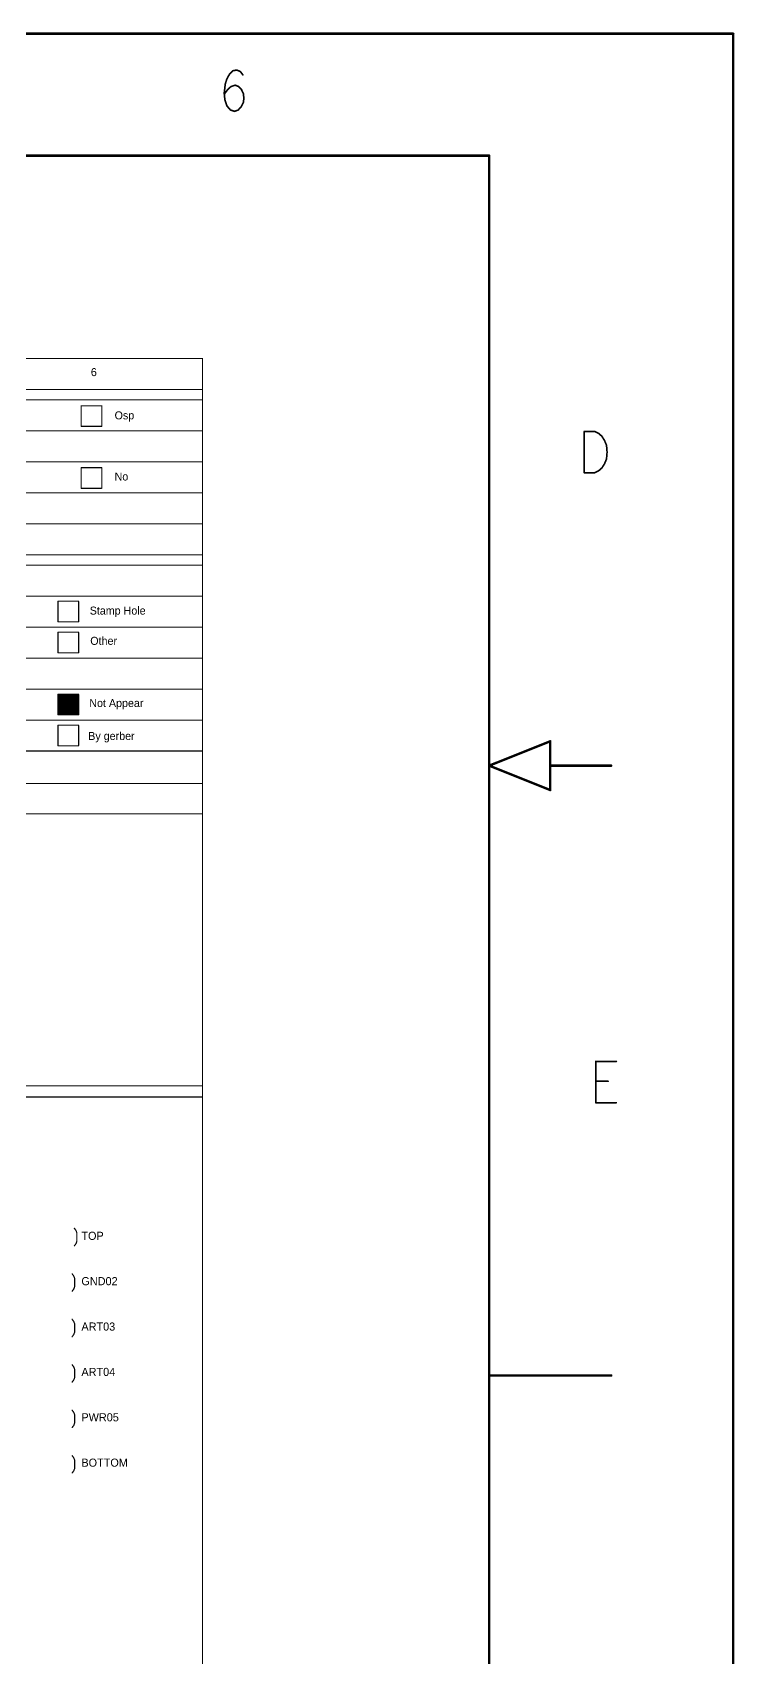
# Model space of a CAD drawing. Extents: x -2963 to -2452, y -1056 to -650.
# Drawn here: x -2538.7 to -2452.4, y -850 to -650.2 of the extents above; entities that cross this region are included whole.
import ezdxf

# ---------------------------------------------------------------- set-up
doc = ezdxf.new("R2010")
doc.units = 0
doc.header["$MEASUREMENT"] = 0
doc.layers.add('DRILLDRAWING', color=1, linetype='CONTINUOUS')

msp = doc.modelspace()

# ---------------------------------------------------------------- linework, layer by layer
at = {"layer": 'DRILLDRAWING'}
for points, const_width in [([(-2962.51, -650.34), (-2452.52, -650.34)], 0.3), ([(-2452.51, -1055.36), (-2452.51, -650.37)], 0.3), ([(-2514.76, -655.91), (-2514.44, -655.32)], 0.203), ([(-2514.44, -655.32), (-2514, -654.89)], 0.203), ([(-2514, -654.89), (-2513.55, -654.81)], 0.203), ([(-2513.55, -654.81), (-2513.11, -654.98)], 0.203), ([(-2513.11, -654.98), (-2512.79, -655.4)], 0.203), ([(-2515.08, -657.6), (-2514.95, -656.5)], 0.203), ([(-2515.08, -657.77), (-2514.63, -657.18)], 0.203), ([(-2515.08, -657.6), (-2515.01, -658.45)], 0.203), ([(-2514.95, -656.5), (-2514.76, -655.91)], 0.203), ([(-2514.63, -657.18), (-2514.25, -656.84)], 0.203), ([(-2514.25, -656.84), (-2513.74, -656.67)], 0.203), ([(-2513.74, -656.67), (-2513.3, -656.84)], 0.203), ([(-2513.3, -656.84), (-2512.98, -657.18)], 0.203), ([(-2512.98, -657.18), (-2512.73, -657.69)], 0.203), ([(-2515.01, -658.45), (-2514.76, -659.21)], 0.203), ([(-2514.76, -659.21), (-2514.32, -659.72)], 0.203), ([(-2513.36, -659.72), (-2512.98, -659.3)], 0.203), ([(-2512.98, -659.3), (-2512.73, -658.79)], 0.203), ([(-2512.73, -657.69), (-2512.67, -658.28)], 0.203), ([(-2512.73, -658.79), (-2512.67, -658.28)], 0.203), ([(-2514.32, -659.72), (-2513.81, -659.89)], 0.203), ([(-2513.81, -659.89), (-2513.36, -659.72)], 0.203), ([(-2932.51, -665.34), (-2482.51, -665.34)], 0.3), ([(-2482.51, -1040.36), (-2482.51, -665.34)], 0.3), ([(-2625.69, -690.29), (-2517.74, -690.29)], 0.13), ([(-2517.74, -738.56), (-2517.74, -690.29)], 0.13), ([(-2625.69, -694.1), (-2517.74, -694.1)], 0.13), ([(-2625.69, -695.37), (-2517.74, -695.37)], 0.13), ([(-2532.68, -696.09), (-2530.14, -696.09)], 0.13), ([(-2532.68, -698.63), (-2532.68, -696.09)], 0.13), ([(-2530.14, -698.63), (-2530.14, -696.09)], 0.13), ([(-2604.1, -699.18), (-2517.74, -699.18)], 0.13), ([(-2532.68, -698.63), (-2530.14, -698.63)], 0.13), ([(-2470.82, -704.34), (-2470.82, -699.26)], 0.203), ([(-2470.82, -699.26), (-2469.55, -699.26)], 0.203), ([(-2469.55, -699.26), (-2469.04, -699.51)], 0.203), ([(-2469.04, -699.51), (-2468.66, -699.85)], 0.203), ([(-2468.66, -699.85), (-2468.34, -700.36)], 0.203), ([(-2468.34, -700.36), (-2468.09, -700.95)], 0.203), ([(-2468.09, -700.95), (-2468.02, -701.8)], 0.203), ([(-2625.69, -702.99), (-2517.74, -702.99)], 0.13), ([(-2468.66, -703.75), (-2468.34, -703.24)], 0.203), ([(-2468.34, -703.24), (-2468.09, -702.65)], 0.203), ([(-2468.09, -702.65), (-2468.02, -701.8)], 0.203), ([(-2532.68, -703.71), (-2530.14, -703.71)], 0.13), ([(-2532.68, -706.25), (-2532.68, -703.71)], 0.13), ([(-2530.14, -706.25), (-2530.14, -703.71)], 0.13), ([(-2470.82, -704.34), (-2469.55, -704.34)], 0.203), ([(-2469.55, -704.34), (-2469.04, -704.08)], 0.203), ([(-2469.04, -704.08), (-2468.66, -703.75)], 0.203), ([(-2625.69, -706.8), (-2517.74, -706.8)], 0.13), ([(-2532.68, -706.25), (-2530.14, -706.25)], 0.13), ([(-2625.69, -710.61), (-2517.74, -710.61)], 0.13), ([(-2625.69, -714.42), (-2517.74, -714.42)], 0.13), ([(-2625.69, -715.69), (-2517.74, -715.69)], 0.13), ([(-2625.69, -719.51), (-2517.74, -719.51)], 0.13), ([(-2535.52, -720.14), (-2532.98, -720.14)], 0.13), ([(-2535.52, -722.68), (-2535.52, -720.14)], 0.13), ([(-2532.98, -722.68), (-2532.98, -720.14)], 0.13), ([(-2625.69, -723.32), (-2517.74, -723.32)], 0.13), ([(-2535.52, -722.68), (-2532.98, -722.68)], 0.13), ([(-2535.52, -723.95), (-2532.98, -723.95)], 0.13), ([(-2535.52, -726.49), (-2535.52, -723.95)], 0.13), ([(-2532.98, -726.49), (-2532.98, -723.95)], 0.13), ([(-2625.69, -727.13), (-2517.74, -727.13)], 0.13), ([(-2535.52, -726.49), (-2532.98, -726.49)], 0.13), ([(-2625.69, -730.94), (-2517.74, -730.94)], 0.13), ([(-2535.52, -731.57), (-2532.98, -731.57)], 0.13), ([(-2535.52, -734.11), (-2535.52, -731.57)], 0.13), ([(-2535.52, -731.57), (-2532.98, -731.57)], 0.13), ([(-2535.52, -734.11), (-2535.52, -731.57)], 0.13), ([(-2535.39, -733.98), (-2535.39, -731.7)], 0.3), ([(-2535.39, -731.7), (-2533.11, -731.7)], 0.3), ([(-2535.39, -731.78), (-2533.11, -731.78)], 0.13), ([(-2535.39, -731.88), (-2533.11, -731.88)], 0.13), ([(-2535.39, -731.99), (-2533.11, -731.99)], 0.13), ([(-2535.39, -732.09), (-2533.11, -732.09)], 0.13), ([(-2535.39, -732.2), (-2533.11, -732.2)], 0.13), ([(-2535.39, -732.3), (-2533.11, -732.3)], 0.13), ([(-2535.39, -732.41), (-2533.11, -732.41)], 0.13), ([(-2535.39, -732.51), (-2533.11, -732.51)], 0.13), ([(-2535.39, -732.62), (-2533.11, -732.62)], 0.13), ([(-2535.39, -732.72), (-2533.11, -732.72)], 0.13), ([(-2535.39, -732.83), (-2533.11, -732.83)], 0.13), ([(-2535.39, -732.93), (-2533.11, -732.93)], 0.13), ([(-2535.39, -733.03), (-2533.11, -733.03)], 0.13), ([(-2535.39, -733.14), (-2533.11, -733.14)], 0.13), ([(-2535.39, -733.24), (-2533.11, -733.24)], 0.13), ([(-2535.39, -733.35), (-2533.11, -733.35)], 0.13), ([(-2535.39, -733.45), (-2533.11, -733.45)], 0.13), ([(-2533.11, -733.98), (-2533.11, -731.7)], 0.3), ([(-2532.98, -734.11), (-2532.98, -731.57)], 0.13), ([(-2532.98, -734.11), (-2532.98, -731.57)], 0.13), ([(-2625.69, -734.75), (-2517.74, -734.75)], 0.13), ([(-2535.52, -734.11), (-2532.98, -734.11)], 0.13), ([(-2535.52, -734.11), (-2532.98, -734.11)], 0.13), ([(-2535.52, -735.38), (-2532.98, -735.38)], 0.13), ([(-2535.52, -737.92), (-2535.52, -735.38)], 0.13), ([(-2535.39, -733.98), (-2533.11, -733.98)], 0.3), ([(-2535.39, -733.56), (-2533.11, -733.56)], 0.13), ([(-2535.39, -733.66), (-2533.11, -733.66)], 0.13), ([(-2535.39, -733.77), (-2533.11, -733.77)], 0.13), ([(-2535.39, -733.87), (-2533.11, -733.87)], 0.13), ([(-2532.98, -737.92), (-2532.98, -735.38)], 0.13), ([(-2482.51, -740.36), (-2475.01, -737.36)], 0.3), ([(-2475.01, -743.36), (-2475.01, -737.36)], 0.3), ([(-2625.69, -738.56), (-2517.74, -738.56)], 0.13), ([(-2535.52, -737.92), (-2532.98, -737.92)], 0.13), ([(-2517.74, -990.07), (-2517.74, -738.63)], 0.13), ([(-2482.51, -740.36), (-2475.01, -743.36)], 0.3), ([(-2475.01, -740.36), (-2467.51, -740.36)], 0.3), ([(-2625.69, -742.54), (-2517.74, -742.54)], 0.13), ([(-2625.69, -746.28), (-2517.74, -746.28)], 0.13), ([(-2469.42, -781.81), (-2469.42, -776.73)], 0.203), ([(-2469.42, -776.73), (-2466.88, -776.73)], 0.203), ([(-2469.42, -779.18), (-2467.9, -779.18)], 0.203), ([(-2625.69, -779.75), (-2517.74, -779.75)], 0.13), ([(-2625.69, -781.11), (-2517.74, -781.11)], 0.13), ([(-2469.42, -781.81), (-2466.88, -781.81)], 0.203), ([(-2533.5, -797.27), (-2533.3, -797.54)], 0.152), ([(-2533.5, -799.41), (-2533.3, -799.14)], 0.152), ([(-2533.3, -797.54), (-2533.2, -797.81)], 0.152), ([(-2533.3, -799.14), (-2533.2, -798.87)], 0.152), ([(-2533.2, -798.87), (-2533.2, -797.81)], 0.152), ([(-2533.78, -802.86), (-2533.58, -803.13)], 0.152), ([(-2533.58, -803.13), (-2533.48, -803.4)], 0.152), ([(-2533.48, -804.46), (-2533.48, -803.4)], 0.152), ([(-2533.78, -805), (-2533.58, -804.73)], 0.152), ([(-2533.58, -804.73), (-2533.48, -804.46)], 0.152), ([(-2533.78, -808.45), (-2533.58, -808.72)], 0.152), ([(-2533.58, -808.72), (-2533.48, -808.99)], 0.152), ([(-2533.48, -810.05), (-2533.48, -808.99)], 0.152), ([(-2533.78, -810.59), (-2533.58, -810.32)], 0.152), ([(-2533.58, -810.32), (-2533.48, -810.05)], 0.152), ([(-2533.78, -814.04), (-2533.58, -814.31)], 0.152), ([(-2533.58, -814.31), (-2533.48, -814.57)], 0.152), ([(-2533.48, -815.64), (-2533.48, -814.57)], 0.152), ([(-2482.51, -815.36), (-2467.51, -815.36)], 0.3), ([(-2533.78, -816.17), (-2533.58, -815.91)], 0.152), ([(-2533.58, -815.91), (-2533.48, -815.64)], 0.152), ([(-2533.78, -819.63), (-2533.58, -819.9)], 0.152), ([(-2533.58, -819.9), (-2533.48, -820.16)], 0.152), ([(-2533.58, -821.5), (-2533.48, -821.23)], 0.152), ([(-2533.48, -821.23), (-2533.48, -820.16)], 0.152), ([(-2533.78, -821.76), (-2533.58, -821.5)], 0.152), ([(-2533.78, -825.22), (-2533.58, -825.48)], 0.152), ([(-2533.78, -827.35), (-2533.58, -827.08)], 0.152), ([(-2533.58, -825.48), (-2533.48, -825.75)], 0.152), ([(-2533.58, -827.08), (-2533.48, -826.82)], 0.152), ([(-2533.48, -826.82), (-2533.48, -825.75)], 0.152)]:
    msp.add_lwpolyline(points, dxfattribs=dict(at, const_width=const_width))
for points, const_width in [([(-2452.6, -650.34, 1), (-2452.45, -650.34, 1)], 0.15), ([(-2452.58, -650.37, 1), (-2452.43, -650.37, 1)], 0.15), ([(-2514.49, -655.32, 1), (-2514.39, -655.32, 1)], 0.102), ([(-2514.49, -655.32, 1), (-2514.39, -655.32, 1)], 0.102), ([(-2514.05, -654.89, 1), (-2513.95, -654.89, 1)], 0.102), ([(-2514.05, -654.89, 1), (-2513.95, -654.89, 1)], 0.102), ([(-2513.61, -654.81, 1), (-2513.5, -654.81, 1)], 0.102), ([(-2513.61, -654.81, 1), (-2513.5, -654.81, 1)], 0.102), ([(-2513.16, -654.98, 1), (-2513.06, -654.98, 1)], 0.102), ([(-2513.16, -654.98, 1), (-2513.06, -654.98, 1)], 0.102), ([(-2512.84, -655.4, 1), (-2512.74, -655.4, 1)], 0.102), ([(-2515.13, -657.6, 1), (-2515.03, -657.6, 1)], 0.102), ([(-2515.13, -657.6, 1), (-2515.03, -657.6, 1)], 0.102), ([(-2515, -656.5, 1), (-2514.9, -656.5, 1)], 0.102), ([(-2515, -656.5, 1), (-2514.9, -656.5, 1)], 0.102), ([(-2514.81, -655.91, 1), (-2514.71, -655.91, 1)], 0.102), ([(-2514.81, -655.91, 1), (-2514.71, -655.91, 1)], 0.102), ([(-2514.68, -657.18, 1), (-2514.58, -657.18, 1)], 0.102), ([(-2514.68, -657.18, 1), (-2514.58, -657.18, 1)], 0.102), ([(-2514.3, -656.84, 1), (-2514.2, -656.84, 1)], 0.102), ([(-2514.3, -656.84, 1), (-2514.2, -656.84, 1)], 0.102), ([(-2513.8, -656.67, 1), (-2513.69, -656.67, 1)], 0.102), ([(-2513.8, -656.67, 1), (-2513.69, -656.67, 1)], 0.102), ([(-2513.35, -656.84, 1), (-2513.25, -656.84, 1)], 0.102), ([(-2513.35, -656.84, 1), (-2513.25, -656.84, 1)], 0.102), ([(-2513.03, -657.18, 1), (-2512.93, -657.18, 1)], 0.102), ([(-2513.03, -657.18, 1), (-2512.93, -657.18, 1)], 0.102), ([(-2515.13, -657.77, 1), (-2515.03, -657.77, 1)], 0.102), ([(-2515.07, -658.45, 1), (-2514.96, -658.45, 1)], 0.102), ([(-2515.07, -658.45, 1), (-2514.96, -658.45, 1)], 0.102), ([(-2514.81, -659.21, 1), (-2514.71, -659.21, 1)], 0.102), ([(-2514.81, -659.21, 1), (-2514.71, -659.21, 1)], 0.102), ([(-2513.03, -659.3, 1), (-2512.93, -659.3, 1)], 0.102), ([(-2513.03, -659.3, 1), (-2512.93, -659.3, 1)], 0.102), ([(-2512.78, -657.69, 1), (-2512.68, -657.69, 1)], 0.102), ([(-2512.78, -657.69, 1), (-2512.68, -657.69, 1)], 0.102), ([(-2512.78, -658.79, 1), (-2512.68, -658.79, 1)], 0.102), ([(-2512.78, -658.79, 1), (-2512.68, -658.79, 1)], 0.102), ([(-2512.72, -658.28, 1), (-2512.61, -658.28, 1)], 0.102), ([(-2512.72, -658.28, 1), (-2512.61, -658.28, 1)], 0.102), ([(-2514.37, -659.72, 1), (-2514.27, -659.72, 1)], 0.102), ([(-2514.37, -659.72, 1), (-2514.27, -659.72, 1)], 0.102), ([(-2513.86, -659.89, 1), (-2513.76, -659.89, 1)], 0.102), ([(-2513.86, -659.89, 1), (-2513.76, -659.89, 1)], 0.102), ([(-2513.41, -659.72, 1), (-2513.31, -659.72, 1)], 0.102), ([(-2513.41, -659.72, 1), (-2513.31, -659.72, 1)], 0.102), ([(-2482.58, -665.34, 1), (-2482.43, -665.34, 1)], 0.15), ([(-2482.58, -665.34, 1), (-2482.43, -665.34, 1)], 0.15), ([(-2517.77, -690.29, 1), (-2517.71, -690.29, 1)], 0.065), ([(-2517.77, -690.29, 1), (-2517.71, -690.29, 1)], 0.065), ([(-2517.77, -694.1, 1), (-2517.71, -694.1, 1)], 0.065), ([(-2517.77, -695.37, 1), (-2517.71, -695.37, 1)], 0.065), ([(-2532.71, -696.09, 1), (-2532.65, -696.09, 1)], 0.065), ([(-2532.71, -696.09, 1), (-2532.65, -696.09, 1)], 0.065), ([(-2530.17, -696.09, 1), (-2530.11, -696.09, 1)], 0.065), ([(-2530.17, -696.09, 1), (-2530.11, -696.09, 1)], 0.065), ([(-2532.71, -698.63, 1), (-2532.65, -698.63, 1)], 0.065), ([(-2532.71, -698.63, 1), (-2532.65, -698.63, 1)], 0.065), ([(-2530.17, -698.63, 1), (-2530.11, -698.63, 1)], 0.065), ([(-2530.17, -698.63, 1), (-2530.11, -698.63, 1)], 0.065), ([(-2517.77, -699.18, 1), (-2517.71, -699.18, 1)], 0.065), ([(-2470.87, -699.26, 1), (-2470.77, -699.26, 1)], 0.102), ([(-2470.87, -699.26, 1), (-2470.77, -699.26, 1)], 0.102), ([(-2469.6, -699.26, 1), (-2469.5, -699.26, 1)], 0.102), ([(-2469.6, -699.26, 1), (-2469.5, -699.26, 1)], 0.102), ([(-2469.09, -699.51, 1), (-2468.99, -699.51, 1)], 0.102), ([(-2469.09, -699.51, 1), (-2468.99, -699.51, 1)], 0.102), ([(-2468.71, -699.85, 1), (-2468.61, -699.85, 1)], 0.102), ([(-2468.71, -699.85, 1), (-2468.61, -699.85, 1)], 0.102), ([(-2468.39, -700.36, 1), (-2468.29, -700.36, 1)], 0.102), ([(-2468.39, -700.36, 1), (-2468.29, -700.36, 1)], 0.102), ([(-2468.14, -700.95, 1), (-2468.04, -700.95, 1)], 0.102), ([(-2468.14, -700.95, 1), (-2468.04, -700.95, 1)], 0.102), ([(-2517.77, -702.99, 1), (-2517.71, -702.99, 1)], 0.065), ([(-2468.39, -703.24, 1), (-2468.29, -703.24, 1)], 0.102), ([(-2468.39, -703.24, 1), (-2468.29, -703.24, 1)], 0.102), ([(-2468.14, -702.65, 1), (-2468.04, -702.65, 1)], 0.102), ([(-2468.14, -702.65, 1), (-2468.04, -702.65, 1)], 0.102), ([(-2468.08, -701.8, 1), (-2467.97, -701.8, 1)], 0.102), ([(-2468.08, -701.8, 1), (-2467.97, -701.8, 1)], 0.102), ([(-2532.71, -703.71, 1), (-2532.65, -703.71, 1)], 0.065), ([(-2532.71, -703.71, 1), (-2532.65, -703.71, 1)], 0.065), ([(-2530.17, -703.71, 1), (-2530.11, -703.71, 1)], 0.065), ([(-2530.17, -703.71, 1), (-2530.11, -703.71, 1)], 0.065), ([(-2470.87, -704.34, 1), (-2470.77, -704.34, 1)], 0.102), ([(-2470.87, -704.34, 1), (-2470.77, -704.34, 1)], 0.102), ([(-2469.6, -704.34, 1), (-2469.5, -704.34, 1)], 0.102), ([(-2469.6, -704.34, 1), (-2469.5, -704.34, 1)], 0.102), ([(-2469.09, -704.08, 1), (-2468.99, -704.08, 1)], 0.102), ([(-2469.09, -704.08, 1), (-2468.99, -704.08, 1)], 0.102), ([(-2468.71, -703.75, 1), (-2468.61, -703.75, 1)], 0.102), ([(-2468.71, -703.75, 1), (-2468.61, -703.75, 1)], 0.102), ([(-2532.71, -706.25, 1), (-2532.65, -706.25, 1)], 0.065), ([(-2532.71, -706.25, 1), (-2532.65, -706.25, 1)], 0.065), ([(-2530.17, -706.25, 1), (-2530.11, -706.25, 1)], 0.065), ([(-2530.17, -706.25, 1), (-2530.11, -706.25, 1)], 0.065), ([(-2517.77, -706.8, 1), (-2517.71, -706.8, 1)], 0.065), ([(-2517.77, -710.61, 1), (-2517.71, -710.61, 1)], 0.065), ([(-2517.77, -714.42, 1), (-2517.71, -714.42, 1)], 0.065), ([(-2517.77, -715.69, 1), (-2517.71, -715.69, 1)], 0.065), ([(-2517.77, -719.51, 1), (-2517.71, -719.51, 1)], 0.065), ([(-2535.55, -720.14, 1), (-2535.49, -720.14, 1)], 0.065), ([(-2535.55, -720.14, 1), (-2535.49, -720.14, 1)], 0.065), ([(-2533.01, -720.14, 1), (-2532.95, -720.14, 1)], 0.065), ([(-2533.01, -720.14, 1), (-2532.95, -720.14, 1)], 0.065), ([(-2535.55, -722.68, 1), (-2535.49, -722.68, 1)], 0.065), ([(-2535.55, -722.68, 1), (-2535.49, -722.68, 1)], 0.065), ([(-2533.01, -722.68, 1), (-2532.95, -722.68, 1)], 0.065), ([(-2533.01, -722.68, 1), (-2532.95, -722.68, 1)], 0.065), ([(-2517.77, -723.32, 1), (-2517.71, -723.32, 1)], 0.065), ([(-2535.55, -723.95, 1), (-2535.49, -723.95, 1)], 0.065), ([(-2535.55, -723.95, 1), (-2535.49, -723.95, 1)], 0.065), ([(-2533.01, -723.95, 1), (-2532.95, -723.95, 1)], 0.065), ([(-2533.01, -723.95, 1), (-2532.95, -723.95, 1)], 0.065), ([(-2535.55, -726.49, 1), (-2535.49, -726.49, 1)], 0.065), ([(-2535.55, -726.49, 1), (-2535.49, -726.49, 1)], 0.065), ([(-2533.01, -726.49, 1), (-2532.95, -726.49, 1)], 0.065), ([(-2533.01, -726.49, 1), (-2532.95, -726.49, 1)], 0.065), ([(-2517.77, -727.13, 1), (-2517.71, -727.13, 1)], 0.065), ([(-2517.77, -730.94, 1), (-2517.71, -730.94, 1)], 0.065), ([(-2535.55, -731.57, 1), (-2535.49, -731.57, 1)], 0.065), ([(-2535.55, -731.57, 1), (-2535.49, -731.57, 1)], 0.065), ([(-2535.55, -731.57, 1), (-2535.49, -731.57, 1)], 0.065), ([(-2535.55, -731.57, 1), (-2535.49, -731.57, 1)], 0.065), ([(-2535.47, -731.7, 1), (-2535.32, -731.7, 1)], 0.15), ([(-2535.47, -731.7, 1), (-2535.32, -731.7, 1)], 0.15), ([(-2535.42, -731.78, 1), (-2535.36, -731.78, 1)], 0.065), ([(-2535.42, -731.88, 1), (-2535.36, -731.88, 1)], 0.065), ([(-2535.42, -731.99, 1), (-2535.36, -731.99, 1)], 0.065), ([(-2535.42, -732.09, 1), (-2535.36, -732.09, 1)], 0.065), ([(-2535.42, -732.2, 1), (-2535.36, -732.2, 1)], 0.065), ([(-2535.42, -732.3, 1), (-2535.36, -732.3, 1)], 0.065), ([(-2535.42, -732.41, 1), (-2535.36, -732.41, 1)], 0.065), ([(-2535.42, -732.51, 1), (-2535.36, -732.51, 1)], 0.065), ([(-2535.42, -732.62, 1), (-2535.36, -732.62, 1)], 0.065), ([(-2535.42, -732.72, 1), (-2535.36, -732.72, 1)], 0.065), ([(-2535.42, -732.83, 1), (-2535.36, -732.83, 1)], 0.065), ([(-2535.42, -732.93, 1), (-2535.36, -732.93, 1)], 0.065), ([(-2535.42, -733.03, 1), (-2535.36, -733.03, 1)], 0.065), ([(-2535.42, -733.14, 1), (-2535.36, -733.14, 1)], 0.065), ([(-2535.42, -733.24, 1), (-2535.36, -733.24, 1)], 0.065), ([(-2535.42, -733.35, 1), (-2535.36, -733.35, 1)], 0.065), ([(-2535.42, -733.45, 1), (-2535.36, -733.45, 1)], 0.065), ([(-2533.19, -731.7, 1), (-2533.04, -731.7, 1)], 0.15), ([(-2533.19, -731.7, 1), (-2533.04, -731.7, 1)], 0.15), ([(-2533.14, -731.78, 1), (-2533.08, -731.78, 1)], 0.065), ([(-2533.14, -731.88, 1), (-2533.08, -731.88, 1)], 0.065), ([(-2533.14, -731.99, 1), (-2533.08, -731.99, 1)], 0.065), ([(-2533.14, -732.09, 1), (-2533.08, -732.09, 1)], 0.065), ([(-2533.14, -732.2, 1), (-2533.08, -732.2, 1)], 0.065), ([(-2533.14, -732.3, 1), (-2533.08, -732.3, 1)], 0.065), ([(-2533.14, -732.41, 1), (-2533.08, -732.41, 1)], 0.065), ([(-2533.14, -732.51, 1), (-2533.08, -732.51, 1)], 0.065), ([(-2533.14, -732.62, 1), (-2533.08, -732.62, 1)], 0.065), ([(-2533.14, -732.72, 1), (-2533.08, -732.72, 1)], 0.065), ([(-2533.14, -732.83, 1), (-2533.08, -732.83, 1)], 0.065), ([(-2533.14, -732.93, 1), (-2533.08, -732.93, 1)], 0.065), ([(-2533.14, -733.03, 1), (-2533.08, -733.03, 1)], 0.065), ([(-2533.14, -733.14, 1), (-2533.08, -733.14, 1)], 0.065), ([(-2533.14, -733.24, 1), (-2533.08, -733.24, 1)], 0.065), ([(-2533.14, -733.35, 1), (-2533.08, -733.35, 1)], 0.065), ([(-2533.14, -733.45, 1), (-2533.08, -733.45, 1)], 0.065), ([(-2533.01, -731.57, 1), (-2532.95, -731.57, 1)], 0.065), ([(-2533.01, -731.57, 1), (-2532.95, -731.57, 1)], 0.065), ([(-2533.01, -731.57, 1), (-2532.95, -731.57, 1)], 0.065), ([(-2533.01, -731.57, 1), (-2532.95, -731.57, 1)], 0.065), ([(-2535.55, -734.11, 1), (-2535.49, -734.11, 1)], 0.065), ([(-2535.55, -734.11, 1), (-2535.49, -734.11, 1)], 0.065), ([(-2535.55, -734.11, 1), (-2535.49, -734.11, 1)], 0.065), ([(-2535.55, -734.11, 1), (-2535.49, -734.11, 1)], 0.065), ([(-2535.55, -735.38, 1), (-2535.49, -735.38, 1)], 0.065), ([(-2535.55, -735.38, 1), (-2535.49, -735.38, 1)], 0.065), ([(-2535.47, -733.98, 1), (-2535.32, -733.98, 1)], 0.15), ([(-2535.47, -733.98, 1), (-2535.32, -733.98, 1)], 0.15), ([(-2535.42, -733.56, 1), (-2535.36, -733.56, 1)], 0.065), ([(-2535.42, -733.66, 1), (-2535.36, -733.66, 1)], 0.065), ([(-2535.42, -733.77, 1), (-2535.36, -733.77, 1)], 0.065), ([(-2535.42, -733.87, 1), (-2535.36, -733.87, 1)], 0.065), ([(-2533.19, -733.98, 1), (-2533.04, -733.98, 1)], 0.15), ([(-2533.19, -733.98, 1), (-2533.04, -733.98, 1)], 0.15), ([(-2533.14, -733.56, 1), (-2533.08, -733.56, 1)], 0.065), ([(-2533.14, -733.66, 1), (-2533.08, -733.66, 1)], 0.065), ([(-2533.14, -733.77, 1), (-2533.08, -733.77, 1)], 0.065), ([(-2533.14, -733.87, 1), (-2533.08, -733.87, 1)], 0.065), ([(-2533.01, -734.11, 1), (-2532.95, -734.11, 1)], 0.065), ([(-2533.01, -734.11, 1), (-2532.95, -734.11, 1)], 0.065), ([(-2533.01, -734.11, 1), (-2532.95, -734.11, 1)], 0.065), ([(-2533.01, -734.11, 1), (-2532.95, -734.11, 1)], 0.065), ([(-2533.01, -735.38, 1), (-2532.95, -735.38, 1)], 0.065), ([(-2533.01, -735.38, 1), (-2532.95, -735.38, 1)], 0.065), ([(-2517.77, -734.75, 1), (-2517.71, -734.75, 1)], 0.065), ([(-2475.08, -737.36, 1), (-2474.93, -737.36, 1)], 0.15), ([(-2475.08, -737.36, 1), (-2474.93, -737.36, 1)], 0.15), ([(-2535.55, -737.92, 1), (-2535.49, -737.92, 1)], 0.065), ([(-2535.55, -737.92, 1), (-2535.49, -737.92, 1)], 0.065), ([(-2533.01, -737.92, 1), (-2532.95, -737.92, 1)], 0.065), ([(-2533.01, -737.92, 1), (-2532.95, -737.92, 1)], 0.065), ([(-2517.77, -738.56, 1), (-2517.71, -738.56, 1)], 0.065), ([(-2517.77, -738.56, 1), (-2517.71, -738.56, 1)], 0.065), ([(-2517.77, -738.63, 1), (-2517.71, -738.63, 1)], 0.065), ([(-2482.58, -740.36, 1), (-2482.43, -740.36, 1)], 0.15), ([(-2482.58, -740.36, 1), (-2482.43, -740.36, 1)], 0.15), ([(-2475.08, -740.36, 1), (-2474.93, -740.36, 1)], 0.15), ([(-2467.58, -740.36, 1), (-2467.43, -740.36, 1)], 0.15), ([(-2517.77, -742.54, 1), (-2517.71, -742.54, 1)], 0.065), ([(-2475.08, -743.36, 1), (-2474.93, -743.36, 1)], 0.15), ([(-2475.08, -743.36, 1), (-2474.93, -743.36, 1)], 0.15), ([(-2517.77, -746.28, 1), (-2517.71, -746.28, 1)], 0.065), ([(-2469.47, -776.73, 1), (-2469.37, -776.73, 1)], 0.102), ([(-2469.47, -776.73, 1), (-2469.37, -776.73, 1)], 0.102), ([(-2466.93, -776.73, 1), (-2466.83, -776.73, 1)], 0.102), ([(-2469.47, -779.18, 1), (-2469.37, -779.18, 1)], 0.102), ([(-2467.95, -779.18, 1), (-2467.85, -779.18, 1)], 0.102), ([(-2517.77, -779.75, 1), (-2517.71, -779.75, 1)], 0.065), ([(-2517.77, -781.11, 1), (-2517.71, -781.11, 1)], 0.065), ([(-2469.47, -781.81, 1), (-2469.37, -781.81, 1)], 0.102), ([(-2469.47, -781.81, 1), (-2469.37, -781.81, 1)], 0.102), ([(-2466.93, -781.81, 1), (-2466.83, -781.81, 1)], 0.102), ([(-2533.54, -797.27, 1), (-2533.46, -797.27, 1)], 0.0762), ([(-2533.54, -799.41, 1), (-2533.46, -799.41, 1)], 0.0762), ([(-2533.34, -797.54, 1), (-2533.27, -797.54, 1)], 0.0762), ([(-2533.34, -797.54, 1), (-2533.27, -797.54, 1)], 0.0762), ([(-2533.34, -799.14, 1), (-2533.27, -799.14, 1)], 0.0762), ([(-2533.34, -799.14, 1), (-2533.27, -799.14, 1)], 0.0762), ([(-2533.24, -797.81, 1), (-2533.17, -797.81, 1)], 0.0762), ([(-2533.24, -797.81, 1), (-2533.17, -797.81, 1)], 0.0762), ([(-2533.24, -798.87, 1), (-2533.17, -798.87, 1)], 0.0762), ([(-2533.24, -798.87, 1), (-2533.17, -798.87, 1)], 0.0762), ([(-2533.81, -802.86, 1), (-2533.74, -802.86, 1)], 0.0762), ([(-2533.62, -803.13, 1), (-2533.54, -803.13, 1)], 0.0762), ([(-2533.62, -803.13, 1), (-2533.54, -803.13, 1)], 0.0762), ([(-2533.52, -803.4, 1), (-2533.44, -803.4, 1)], 0.0762), ([(-2533.52, -803.4, 1), (-2533.44, -803.4, 1)], 0.0762), ([(-2533.81, -805, 1), (-2533.74, -805, 1)], 0.0762), ([(-2533.62, -804.73, 1), (-2533.54, -804.73, 1)], 0.0762), ([(-2533.62, -804.73, 1), (-2533.54, -804.73, 1)], 0.0762), ([(-2533.52, -804.46, 1), (-2533.44, -804.46, 1)], 0.0762), ([(-2533.52, -804.46, 1), (-2533.44, -804.46, 1)], 0.0762), ([(-2533.81, -808.45, 1), (-2533.74, -808.45, 1)], 0.0762), ([(-2533.62, -808.72, 1), (-2533.54, -808.72, 1)], 0.0762), ([(-2533.62, -808.72, 1), (-2533.54, -808.72, 1)], 0.0762), ([(-2533.52, -808.99, 1), (-2533.44, -808.99, 1)], 0.0762), ([(-2533.52, -808.99, 1), (-2533.44, -808.99, 1)], 0.0762), ([(-2533.81, -810.59, 1), (-2533.74, -810.59, 1)], 0.0762), ([(-2533.62, -810.32, 1), (-2533.54, -810.32, 1)], 0.0762), ([(-2533.62, -810.32, 1), (-2533.54, -810.32, 1)], 0.0762), ([(-2533.52, -810.05, 1), (-2533.44, -810.05, 1)], 0.0762), ([(-2533.52, -810.05, 1), (-2533.44, -810.05, 1)], 0.0762), ([(-2533.81, -814.04, 1), (-2533.74, -814.04, 1)], 0.0762), ([(-2533.62, -814.31, 1), (-2533.54, -814.31, 1)], 0.0762), ([(-2533.62, -814.31, 1), (-2533.54, -814.31, 1)], 0.0762), ([(-2533.52, -814.57, 1), (-2533.44, -814.57, 1)], 0.0762), ([(-2533.52, -814.57, 1), (-2533.44, -814.57, 1)], 0.0762), ([(-2482.58, -815.36, 1), (-2482.43, -815.36, 1)], 0.15), ([(-2467.58, -815.36, 1), (-2467.43, -815.36, 1)], 0.15), ([(-2533.81, -816.17, 1), (-2533.74, -816.17, 1)], 0.0762), ([(-2533.62, -815.91, 1), (-2533.54, -815.91, 1)], 0.0762), ([(-2533.62, -815.91, 1), (-2533.54, -815.91, 1)], 0.0762), ([(-2533.52, -815.64, 1), (-2533.44, -815.64, 1)], 0.0762), ([(-2533.52, -815.64, 1), (-2533.44, -815.64, 1)], 0.0762), ([(-2533.81, -819.63, 1), (-2533.74, -819.63, 1)], 0.0762), ([(-2533.62, -819.9, 1), (-2533.54, -819.9, 1)], 0.0762), ([(-2533.62, -819.9, 1), (-2533.54, -819.9, 1)], 0.0762), ([(-2533.52, -820.16, 1), (-2533.44, -820.16, 1)], 0.0762), ([(-2533.52, -820.16, 1), (-2533.44, -820.16, 1)], 0.0762), ([(-2533.52, -821.23, 1), (-2533.44, -821.23, 1)], 0.0762), ([(-2533.52, -821.23, 1), (-2533.44, -821.23, 1)], 0.0762), ([(-2533.81, -821.76, 1), (-2533.74, -821.76, 1)], 0.0762), ([(-2533.62, -821.5, 1), (-2533.54, -821.5, 1)], 0.0762), ([(-2533.62, -821.5, 1), (-2533.54, -821.5, 1)], 0.0762), ([(-2533.81, -825.22, 1), (-2533.74, -825.22, 1)], 0.0762), ([(-2533.81, -827.35, 1), (-2533.74, -827.35, 1)], 0.0762), ([(-2533.62, -825.48, 1), (-2533.54, -825.48, 1)], 0.0762), ([(-2533.62, -825.48, 1), (-2533.54, -825.48, 1)], 0.0762), ([(-2533.62, -827.08, 1), (-2533.54, -827.08, 1)], 0.0762), ([(-2533.62, -827.08, 1), (-2533.54, -827.08, 1)], 0.0762), ([(-2533.52, -825.75, 1), (-2533.44, -825.75, 1)], 0.0762), ([(-2533.52, -825.75, 1), (-2533.44, -825.75, 1)], 0.0762), ([(-2533.52, -826.82, 1), (-2533.44, -826.82, 1)], 0.0762), ([(-2533.52, -826.82, 1), (-2533.44, -826.82, 1)], 0.0762)]:
    msp.add_lwpolyline(points, format="xyb", close=True, dxfattribs=dict(at, const_width=const_width))

# ---------------------------------------------------------------- texts
for s, height, p in [('6', 0.984, (-2531.48, -692.45)), ('Osp', 0.984, (-2528.56, -697.77)), ('No', 0.984, (-2528.56, -705.29)), ('Stamp Hole', 0.984, (-2531.62, -721.78)), ('Other', 0.984, (-2531.55, -725.5)), ('Not Appear', 0.984, (-2531.67, -733.15)), ('By gerber ', 0.984, (-2531.8, -737.2)), ('TOP', 0.998, (-2532.64, -798.68)), ('GND02', 0.998, (-2532.64, -804.26)), ('ART03', 0.998, (-2532.64, -809.84)), ('ART04', 0.998, (-2532.64, -815.42)), ('PWR05', 0.998, (-2532.64, -821)), ('BOTTOM', 0.998, (-2532.64, -826.58))]:
    msp.add_text(s, height=height, dxfattribs=at).set_placement(p)

doc.saveas('drawing.dxf')
